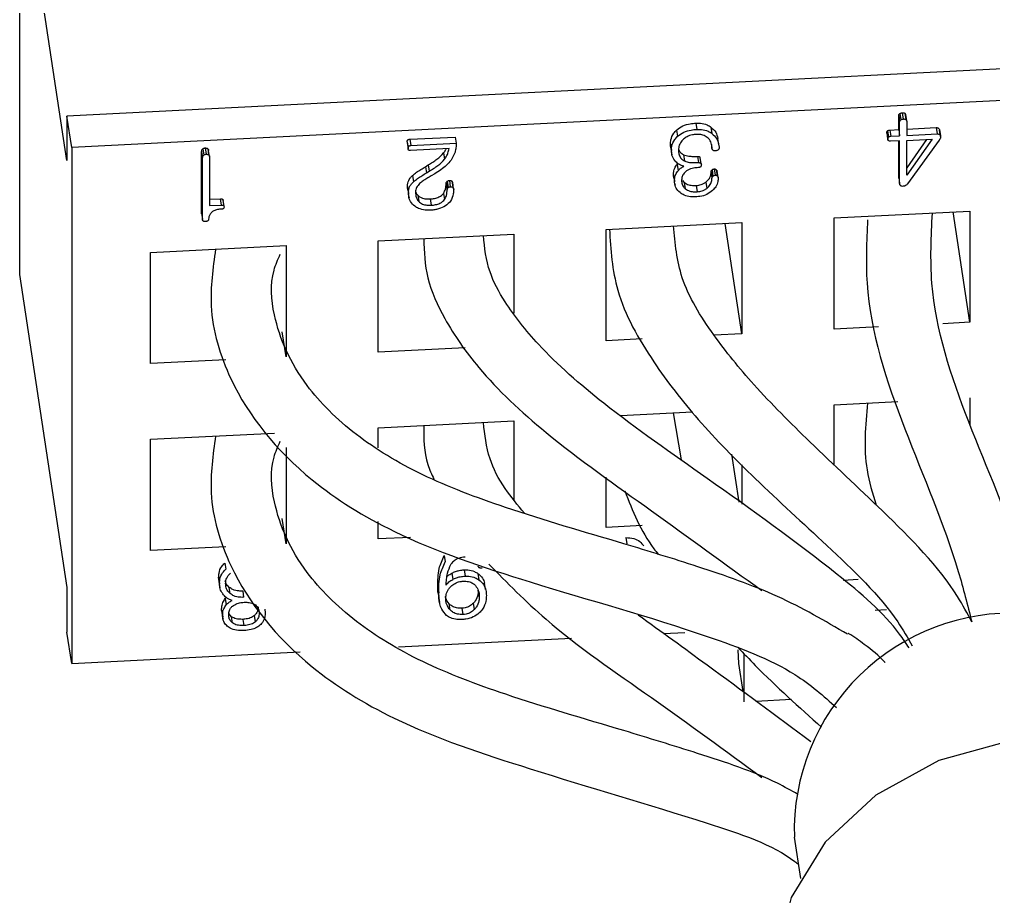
# Model space of a CAD drawing. Header units: millimetres. Extents: x 334 to 3694, y 0 to 2376.
# Drawn here: x 3324.41 to 3335.14, y 1136.44 to 1146.1 of the extents above; entities that cross this region are included whole.
import ezdxf

# ---------------------------------------------------------------- set-up
doc = ezdxf.new("R2010")
doc.units = ezdxf.units.MM
doc.header["$LTSCALE"] = 3
doc.layers.add('1_외형선', color=7, linetype='Continuous', lineweight=25)

msp = doc.modelspace()

# ---------------------------------------------------------------- linework, layer by layer
at = {"layer": '1_외형선'}
for p, q in [((3324.938, 1144.547), (3324.415, 1147.998)), ((3324.415, 1147.998), (3324.415, 1143.294)), ((3343.228, 1145.961), (3324.938, 1145.037)), ((3343.28, 1145.616), (3324.99, 1144.692)), ((3324.938, 1145.037), (3324.938, 1144.547)), ((3324.99, 1144.692), (3324.938, 1145.037)), ((3334.099, 1144.889), (3334.099, 1145.043)), ((3334.099, 1145.043), (3334.109, 1144.974)), ((3334.111, 1145.065), (3334.122, 1144.996)), ((3334.138, 1145.074), (3334.148, 1145.005)), ((3334.166, 1145.068), (3334.176, 1144.999)), ((3334.187, 1144.984), (3334.177, 1145.053)), ((3331.863, 1144.96), (3331.874, 1144.891)), ((3332.031, 1144.915), (3332.042, 1144.846)), ((3334.109, 1144.82), (3334.109, 1144.974)), ((3334.187, 1144.978), (3334.187, 1144.824)), ((3334.187, 1144.894), (3334.51, 1144.91)), ((3334.51, 1144.91), (3334.521, 1144.841)), ((3328.714, 1144.782), (3329.214, 1144.807)), ((3329.214, 1144.807), (3329.224, 1144.738)), ((3331.653, 1144.884), (3331.663, 1144.815)), ((3333.967, 1144.85), (3333.967, 1144.855)), ((3333.967, 1144.855), (3333.977, 1144.786)), ((3333.967, 1144.85), (3333.978, 1144.781)), ((3333.976, 1144.874), (3333.987, 1144.805)), ((3334.002, 1144.884), (3334.099, 1144.889)), ((3334.002, 1144.884), (3334.013, 1144.815)), ((3334.013, 1144.815), (3334.109, 1144.82)), ((3334.099, 1144.889), (3334.109, 1144.82)), ((3334.187, 1144.824), (3334.521, 1144.841)), ((3334.547, 1144.889), (3334.558, 1144.82)), ((3334.559, 1144.814), (3334.548, 1144.883)), ((3324.99, 1144.692), (3324.99, 1139.009)), ((3328.683, 1144.753), (3328.694, 1144.684)), ((3328.684, 1144.746), (3328.694, 1144.677)), ((3328.714, 1144.782), (3328.724, 1144.713)), ((3328.724, 1144.713), (3329.224, 1144.738)), ((3331.585, 1144.727), (3331.595, 1144.658)), ((3332.036, 1144.725), (3332.042, 1144.681)), ((3332.117, 1144.722), (3332.107, 1144.791)), ((3334.109, 1144.765), (3334.009, 1144.76)), ((3334.099, 1144.364), (3334.099, 1144.765)), ((3334.109, 1144.295), (3334.109, 1144.765)), ((3334.467, 1144.783), (3334.187, 1144.385)), ((3334.187, 1144.769), (3334.467, 1144.783)), ((3334.406, 1144.78), (3334.187, 1144.469)), ((3334.187, 1144.385), (3334.187, 1144.769)), ((3334.545, 1144.772), (3334.197, 1144.292)), ((3326.421, 1143.967), (3326.421, 1144.649)), ((3326.421, 1144.649), (3326.431, 1144.58)), ((3326.433, 1144.676), (3326.444, 1144.607)), ((3326.46, 1144.687), (3326.47, 1144.618)), ((3326.488, 1144.678), (3326.498, 1144.609)), ((3326.509, 1144.591), (3326.498, 1144.66)), ((3329.146, 1144.679), (3328.723, 1144.658)), ((3329.086, 1144.631), (3329.097, 1144.562)), ((3331.59, 1144.68), (3331.597, 1144.632)), ((3331.599, 1144.618), (3331.6, 1144.611)), ((3331.73, 1144.612), (3331.74, 1144.543)), ((3331.881, 1144.594), (3331.892, 1144.525)), ((3326.431, 1143.898), (3326.431, 1144.58)), ((3326.509, 1144.583), (3326.509, 1144.052)), ((3328.885, 1144.48), (3328.917, 1144.5)), ((3328.885, 1144.48), (3328.896, 1144.411)), ((3328.917, 1144.5), (3328.927, 1144.431)), ((3331.659, 1144.505), (3331.667, 1144.514)), ((3331.659, 1144.505), (3331.669, 1144.436)), ((3331.923, 1144.511), (3331.912, 1144.58)), ((3328.743, 1144.383), (3328.753, 1144.314)), ((3328.896, 1144.411), (3328.927, 1144.431)), ((3328.988, 1144.402), (3328.95, 1144.379)), ((3331.618, 1144.394), (3331.629, 1144.325)), ((3332.032, 1144.424), (3332.042, 1144.355)), ((3332.043, 1144.446), (3332.053, 1144.377)), ((3332.065, 1144.455), (3332.076, 1144.386)), ((3332.089, 1144.448), (3332.099, 1144.379)), ((3332.109, 1144.362), (3332.098, 1144.431)), ((3328.689, 1144.263), (3328.699, 1144.194)), ((3329.114, 1144.297), (3329.124, 1144.228)), ((3329.125, 1144.319), (3329.136, 1144.25)), ((3329.15, 1144.328), (3329.16, 1144.259)), ((3329.176, 1144.323), (3329.186, 1144.254)), ((3329.196, 1144.236), (3329.186, 1144.305)), ((3331.624, 1144.345), (3331.629, 1144.313)), ((3331.631, 1144.299), (3331.635, 1144.276)), ((3331.717, 1144.328), (3331.737, 1144.306)), ((3331.737, 1144.306), (3331.748, 1144.237)), ((3331.867, 1144.273), (3331.878, 1144.204)), ((3331.975, 1144.31), (3331.986, 1144.241)), ((3334.099, 1144.364), (3334.109, 1144.295)), ((3334.111, 1144.283), (3334.111, 1144.281)), ((3328.696, 1144.206), (3328.701, 1144.173)), ((3328.802, 1144.165), (3328.812, 1144.096)), ((3329.085, 1144.186), (3329.095, 1144.117)), ((3326.509, 1144.121), (3326.628, 1144.127)), ((3326.509, 1144.052), (3326.639, 1144.058)), ((3326.639, 1144.058), (3326.628, 1144.127)), ((3326.668, 1144.04), (3326.657, 1144.11)), ((3328.704, 1144.153), (3328.706, 1144.137)), ((3328.937, 1144.125), (3328.948, 1144.056)), ((3331.876, 1144.149), (3331.859, 1144.148)), ((3326.421, 1143.967), (3326.431, 1143.898)), ((3333.388, 1143.916), (3334.882, 1143.991)), ((3334.882, 1142.767), (3334.698, 1143.982)), ((3334.882, 1143.991), (3334.882, 1142.767)), ((3326.433, 1143.887), (3326.433, 1143.887)), ((3330.878, 1143.789), (3332.372, 1143.865)), ((3332.372, 1142.64), (3332.188, 1143.855)), ((3332.372, 1143.865), (3332.372, 1142.64)), ((3333.388, 1142.691), (3333.388, 1143.916)), ((3328.367, 1143.662), (3329.861, 1143.738)), ((3329.861, 1143.738), (3329.861, 1142.868)), ((3330.878, 1142.564), (3330.878, 1143.789)), ((3328.367, 1142.437), (3328.367, 1143.662)), ((3325.857, 1143.535), (3327.351, 1143.611)), ((3325.857, 1142.311), (3325.857, 1143.535)), ((3327.351, 1143.611), (3327.351, 1142.386)), ((3324.415, 1143.294), (3324.938, 1139.844)), ((3334.882, 1142.767), (3334.583, 1142.751)), ((3327.351, 1142.386), (3327.309, 1142.662)), ((3333.875, 1142.716), (3333.388, 1142.691)), ((3331.274, 1142.584), (3330.878, 1142.564)), ((3332.372, 1142.64), (3332.065, 1142.624)), ((3329.323, 1142.486), (3328.367, 1142.437)), ((3326.687, 1142.353), (3325.857, 1142.311)), ((3334.882, 1141.934), (3334.882, 1141.639)), ((3333.388, 1141.858), (3334.089, 1141.894)), ((3333.388, 1141.195), (3333.388, 1141.858)), ((3331.036, 1141.739), (3331.827, 1141.779)), ((3331.706, 1141.253), (3331.619, 1141.769)), ((3328.367, 1141.605), (3329.861, 1141.68)), ((3328.367, 1141.384), (3328.367, 1141.605)), ((3329.861, 1141.68), (3329.861, 1140.811)), ((3325.857, 1141.478), (3327.223, 1141.547)), ((3325.857, 1140.253), (3325.857, 1141.478)), ((3327.351, 1141.388), (3327.351, 1140.328)), ((3332.341, 1140.787), (3332.261, 1141.313)), ((3332.372, 1141.198), (3332.372, 1140.764)), ((3330.878, 1140.507), (3330.878, 1141.061)), ((3327.351, 1140.328), (3327.309, 1140.605)), ((3328.367, 1140.38), (3328.367, 1140.574)), ((3331.274, 1140.527), (3330.878, 1140.507)), ((3326.687, 1140.295), (3325.857, 1140.253)), ((3328.72, 1140.398), (3328.367, 1140.38)), ((3331.094, 1140.395), (3331.104, 1140.326)), ((3329.093, 1140.197), (3329.104, 1140.128)), ((3326.676, 1140.115), (3326.686, 1140.046)), ((3329.177, 1140.004), (3329.187, 1139.935)), ((3329.312, 1140.04), (3329.323, 1139.971)), ((3329.463, 1140), (3329.474, 1139.931)), ((3326.614, 1139.911), (3326.608, 1139.955)), ((3326.608, 1139.955), (3326.618, 1139.886)), ((3326.612, 1139.911), (3326.623, 1139.842)), ((3329.549, 1139.824), (3329.538, 1139.893)), ((3333.486, 1139.928), (3333.652, 1139.936)), ((3324.938, 1139.844), (3324.938, 1139.354)), ((3326.737, 1139.778), (3326.726, 1139.847)), ((3326.887, 1139.738), (3326.877, 1139.807)), ((3329.021, 1139.857), (3329.032, 1139.788)), ((3329.479, 1139.747), (3329.468, 1139.816)), ((3326.682, 1139.723), (3326.693, 1139.735)), ((3326.682, 1139.723), (3326.692, 1139.654)), ((3329.032, 1139.748), (3329.034, 1139.73)), ((3329.035, 1139.729), (3329.042, 1139.679)), ((3329.158, 1139.598), (3329.148, 1139.667)), ((3329.427, 1139.605), (3329.416, 1139.674)), ((3326.652, 1139.543), (3326.641, 1139.612)), ((3326.647, 1139.565), (3326.653, 1139.521)), ((3326.751, 1139.524), (3326.721, 1139.56)), ((3327.116, 1139.608), (3327.121, 1139.567)), ((3329.288, 1139.617), (3329.299, 1139.548)), ((3333.966, 1139.598), (3333.838, 1139.592)), ((3326.655, 1139.51), (3326.657, 1139.496)), ((3326.761, 1139.455), (3326.751, 1139.524)), ((3326.888, 1139.426), (3326.877, 1139.495)), ((3327.014, 1139.468), (3327.003, 1139.537)), ((3324.99, 1139.009), (3324.938, 1139.354)), ((3331.509, 1139.338), (3331.744, 1139.35)), ((3328.59, 1139.191), (3330.495, 1139.287)), ((3324.99, 1139.009), (3327.507, 1139.136)), ((3332.327, 1139.16), (3332.334, 1139.008)), ((3332.397, 1138.588), (3332.397, 1139.114)), ((3332.334, 1139.008), (3332.38, 1138.701)), ((3332.524, 1138.594), (3332.919, 1138.614)), ((3332.949, 1137.095), (3333.018, 1136.641))]:
    msp.add_line(p, q, dxfattribs=at)
at = {"layer": '1_외형선', "flags": 128}
msp.add_lwpolyline([(3338.698, 1136.202), (3338.548, 1136.715), (3338.173, 1137.288), (3337.618, 1137.747), (3336.922, 1138.059), (3336.139, 1138.199), (3335.325, 1138.158), (3334.541, 1137.939), (3333.846, 1137.557), (3333.29, 1137.041), (3332.916, 1136.43), (3332.75, 1135.769), (3332.765, 1135.302)], dxfattribs=at)
at = {"layer": '1_외형선'}
msp.add_arc((3335.344, 1137.167), 2.396, 86.9851, 181.7062, dxfattribs=at)
for points, knots in [([(3334.099, 1145.043), (3334.099, 1145.047), (3334.1, 1145.054), (3334.106, 1145.061), (3334.11, 1145.065), (3334.111, 1145.065)], [0, 0, 0, 0, 0.4305208, 0.8413329, 1, 1, 1, 1]), ([(3334.111, 1145.065), (3334.113, 1145.067), (3334.118, 1145.07), (3334.127, 1145.073), (3334.135, 1145.074), (3334.138, 1145.074)], [0, 0, 0, 0, 0.255008, 0.652882, 1, 1, 1, 1]), ([(3334.138, 1145.074), (3334.14, 1145.074), (3334.147, 1145.075), (3334.157, 1145.073), (3334.163, 1145.07), (3334.166, 1145.068)], [0, 0, 0, 0, 0.252379, 0.698151, 1, 1, 1, 1]), ([(3334.166, 1145.068), (3334.169, 1145.066), (3334.174, 1145.061), (3334.176, 1145.055), (3334.176, 1145.053)], [0, 0, 0, 0, 0.581773, 1, 1, 1, 1]), ([(3331.653, 1144.884), (3331.675, 1144.9), (3331.718, 1144.933), (3331.795, 1144.954), (3331.843, 1144.958), (3331.863, 1144.96)], [0, 0, 0, 0, 0.367263, 0.737033, 1, 1, 1, 1]), ([(3331.863, 1144.96), (3331.881, 1144.96), (3331.924, 1144.96), (3331.984, 1144.946), (3332.018, 1144.924), (3332.031, 1144.915)], [0, 0, 0, 0, 0.278988, 0.707366, 1, 1, 1, 1]), ([(3332.031, 1144.915), (3332.051, 1144.897), (3332.09, 1144.862), (3332.1, 1144.814), (3332.105, 1144.791)], [0, 0, 0, 0, 0.500657, 1, 1, 1, 1]), ([(3334.109, 1144.974), (3334.11, 1144.978), (3334.11, 1144.985), (3334.116, 1144.992), (3334.121, 1144.996), (3334.122, 1144.996)], [0, 0, 0, 0, 0.430521, 0.841333, 1, 1, 1, 1]), ([(3334.122, 1144.996), (3334.124, 1144.998), (3334.129, 1145.001), (3334.138, 1145.004), (3334.145, 1145.005), (3334.148, 1145.005)], [0, 0, 0, 0, 0.255008, 0.652882, 1, 1, 1, 1]), ([(3334.148, 1145.005), (3334.151, 1145.005), (3334.158, 1145.006), (3334.168, 1145.004), (3334.174, 1145.001), (3334.176, 1144.999)], [0, 0, 0, 0, 0.252379, 0.6981506, 1, 1, 1, 1]), ([(3334.176, 1144.999), (3334.179, 1144.997), (3334.185, 1144.992), (3334.187, 1144.984), (3334.187, 1144.979), (3334.187, 1144.978)], [0, 0, 0, 0, 0.44856, 0.863134, 1, 1, 1, 1]), ([(3334.51, 1144.91), (3334.515, 1144.91), (3334.524, 1144.91), (3334.535, 1144.906), (3334.543, 1144.899), (3334.546, 1144.892), (3334.547, 1144.889)], [0, 0, 0, 0, 0.30665, 0.51378, 0.721023, 1, 1, 1, 1]), ([(3331.585, 1144.727), (3331.586, 1144.743), (3331.588, 1144.784), (3331.611, 1144.84), (3331.641, 1144.872), (3331.653, 1144.884)], [0, 0, 0, 0, 0.292866, 0.740456, 1, 1, 1, 1]), ([(3331.595, 1144.658), (3331.596, 1144.674), (3331.598, 1144.715), (3331.621, 1144.771), (3331.652, 1144.803), (3331.663, 1144.815)], [0, 0, 0, 0, 0.292866, 0.740456, 1, 1, 1, 1]), ([(3331.663, 1144.815), (3331.685, 1144.831), (3331.729, 1144.864), (3331.805, 1144.885), (3331.854, 1144.889), (3331.874, 1144.891)], [0, 0, 0, 0, 0.367263, 0.737033, 1, 1, 1, 1]), ([(3331.864, 1144.835), (3331.852, 1144.834), (3331.818, 1144.831), (3331.769, 1144.815), (3331.742, 1144.794), (3331.729, 1144.784)], [0, 0, 0, 0, 0.256026, 0.673896, 1, 1, 1, 1]), ([(3332, 1144.794), (3331.986, 1144.805), (3331.959, 1144.826), (3331.909, 1144.836), (3331.878, 1144.835), (3331.864, 1144.835)], [0, 0, 0, 0, 0.393582, 0.735099, 1, 1, 1, 1]), ([(3331.874, 1144.891), (3331.891, 1144.891), (3331.934, 1144.891), (3331.994, 1144.877), (3332.028, 1144.855), (3332.042, 1144.846)], [0, 0, 0, 0, 0.278988, 0.707366, 1, 1, 1, 1]), ([(3332.042, 1144.846), (3332.061, 1144.828), (3332.102, 1144.79), (3332.117, 1144.732), (3332.12, 1144.698), (3332.12, 1144.693)], [0, 0, 0, 0, 0.415045, 0.898312, 1, 1, 1, 1]), ([(3333.967, 1144.855), (3333.967, 1144.856), (3333.967, 1144.861), (3333.97, 1144.868), (3333.974, 1144.872), (3333.976, 1144.874)], [0, 0, 0, 0, 0.249149, 0.609529, 1, 1, 1, 1]), ([(3333.976, 1144.874), (3333.979, 1144.876), (3333.984, 1144.881), (3333.993, 1144.884), (3334, 1144.884), (3334.002, 1144.884)], [0, 0, 0, 0, 0.375368, 0.73225, 1, 1, 1, 1]), ([(3333.977, 1144.786), (3333.977, 1144.787), (3333.978, 1144.792), (3333.98, 1144.799), (3333.985, 1144.803), (3333.987, 1144.805)], [0, 0, 0, 0, 0.249149, 0.609529, 1, 1, 1, 1]), ([(3333.987, 1144.805), (3333.989, 1144.807), (3333.994, 1144.812), (3334.004, 1144.815), (3334.01, 1144.815), (3334.013, 1144.815)], [0, 0, 0, 0, 0.3753679, 0.7322496, 1, 1, 1, 1]), ([(3334.521, 1144.841), (3334.526, 1144.841), (3334.535, 1144.841), (3334.546, 1144.837), (3334.554, 1144.83), (3334.556, 1144.823), (3334.558, 1144.82)], [0, 0, 0, 0, 0.30665, 0.51378, 0.721023, 1, 1, 1, 1]), ([(3334.558, 1144.82), (3334.559, 1144.812), (3334.56, 1144.798), (3334.552, 1144.782), (3334.546, 1144.774), (3334.545, 1144.772)], [0, 0, 0, 0, 0.445362, 0.865729, 1, 1, 1, 1]), ([(3328.683, 1144.753), (3328.683, 1144.757), (3328.684, 1144.763), (3328.689, 1144.772), (3328.695, 1144.778), (3328.704, 1144.781), (3328.71, 1144.782), (3328.714, 1144.782)], [0, 0, 0, 0, 0.286164, 0.459276, 0.633518, 0.785315, 1, 1, 1, 1]), ([(3328.694, 1144.684), (3328.694, 1144.688), (3328.694, 1144.694), (3328.699, 1144.703), (3328.705, 1144.709), (3328.714, 1144.712), (3328.721, 1144.713), (3328.724, 1144.713)], [0, 0, 0, 0, 0.286164, 0.459276, 0.633518, 0.785315, 1, 1, 1, 1]), ([(3329.224, 1144.738), (3329.224, 1144.722), (3329.223, 1144.689), (3329.211, 1144.625), (3329.185, 1144.581), (3329.168, 1144.552)], [0, 0, 0, 0, 0.256589, 0.513542, 1, 1, 1, 1]), ([(3331.591, 1144.68), (3331.59, 1144.685), (3331.585, 1144.699), (3331.585, 1144.715), (3331.585, 1144.727)], [0, 0, 0, 0, 0.272106, 1, 1, 1, 1]), ([(3331.729, 1144.784), (3331.716, 1144.771), (3331.689, 1144.743), (3331.675, 1144.698), (3331.674, 1144.67), (3331.674, 1144.661)], [0, 0, 0, 0, 0.373916, 0.776672, 1, 1, 1, 1]), ([(3332.042, 1144.681), (3332.041, 1144.696), (3332.039, 1144.73), (3332.023, 1144.769), (3332.005, 1144.789), (3332, 1144.794)], [0, 0, 0, 0, 0.373807, 0.844947, 1, 1, 1, 1]), ([(3332.12, 1144.693), (3332.121, 1144.69), (3332.121, 1144.684), (3332.119, 1144.675), (3332.114, 1144.669), (3332.111, 1144.666), (3332.11, 1144.665)], [0, 0, 0, 0, 0.2500643, 0.606436, 0.9295641, 1, 1, 1, 1]), ([(3333.985, 1144.767), (3333.984, 1144.768), (3333.981, 1144.772), (3333.978, 1144.778), (3333.977, 1144.783), (3333.977, 1144.786)], [0, 0, 0, 0, 0.254884, 0.658474, 1, 1, 1, 1]), ([(3334.009, 1144.76), (3334.005, 1144.76), (3333.997, 1144.76), (3333.989, 1144.764), (3333.986, 1144.767), (3333.985, 1144.767)], [0, 0, 0, 0, 0.466604, 0.918376, 1, 1, 1, 1]), ([(3326.421, 1144.649), (3326.421, 1144.653), (3326.422, 1144.66), (3326.426, 1144.669), (3326.431, 1144.673), (3326.433, 1144.676)], [0, 0, 0, 0, 0.434851, 0.708022, 1, 1, 1, 1]), ([(3326.431, 1144.58), (3326.432, 1144.584), (3326.432, 1144.591), (3326.437, 1144.6), (3326.441, 1144.604), (3326.444, 1144.607)], [0, 0, 0, 0, 0.4348511, 0.7080219, 1, 1, 1, 1]), ([(3326.433, 1144.676), (3326.437, 1144.678), (3326.442, 1144.683), (3326.452, 1144.686), (3326.457, 1144.686), (3326.46, 1144.687)], [0, 0, 0, 0, 0.47405, 0.729704, 1, 1, 1, 1]), ([(3326.444, 1144.607), (3326.447, 1144.609), (3326.453, 1144.614), (3326.462, 1144.617), (3326.468, 1144.617), (3326.47, 1144.618)], [0, 0, 0, 0, 0.4740497, 0.7297043, 1, 1, 1, 1]), ([(3326.46, 1144.687), (3326.462, 1144.686), (3326.47, 1144.686), (3326.48, 1144.684), (3326.486, 1144.68), (3326.488, 1144.678)], [0, 0, 0, 0, 0.25275, 0.736635, 1, 1, 1, 1]), ([(3326.47, 1144.618), (3326.473, 1144.617), (3326.48, 1144.617), (3326.49, 1144.615), (3326.496, 1144.611), (3326.498, 1144.609)], [0, 0, 0, 0, 0.25275, 0.736635, 1, 1, 1, 1]), ([(3326.488, 1144.678), (3326.489, 1144.677), (3326.494, 1144.672), (3326.498, 1144.665), (3326.498, 1144.66), (3326.498, 1144.66)], [0, 0, 0, 0, 0.340238, 0.877768, 1, 1, 1, 1]), ([(3326.498, 1144.609), (3326.5, 1144.608), (3326.505, 1144.603), (3326.509, 1144.594), (3326.509, 1144.587), (3326.509, 1144.583)], [0, 0, 0, 0, 0.252774, 0.652123, 1, 1, 1, 1]), ([(3328.723, 1144.658), (3328.719, 1144.658), (3328.712, 1144.658), (3328.704, 1144.661), (3328.698, 1144.666), (3328.694, 1144.673), (3328.694, 1144.68), (3328.694, 1144.684)], [0, 0, 0, 0, 0.238263, 0.398082, 0.529508, 0.728014, 1, 1, 1, 1]), ([(3328.917, 1144.5), (3328.933, 1144.51), (3328.966, 1144.53), (3329.027, 1144.57), (3329.063, 1144.607), (3329.086, 1144.631)], [0, 0, 0, 0, 0.2632703, 0.5266022, 1, 1, 1, 1]), ([(3329.086, 1144.631), (3329.095, 1144.642), (3329.106, 1144.657), (3329.113, 1144.673), (3329.114, 1144.678)], [0, 0, 0, 0, 0.720447, 1, 1, 1, 1]), ([(3329.097, 1144.562), (3329.105, 1144.573), (3329.12, 1144.595), (3329.137, 1144.634), (3329.143, 1144.663), (3329.146, 1144.679)], [0, 0, 0, 0, 0.299461, 0.598866, 1, 1, 1, 1]), ([(3331.643, 1144.535), (3331.629, 1144.553), (3331.608, 1144.581), (3331.597, 1144.624), (3331.596, 1144.646), (3331.595, 1144.658)], [0, 0, 0, 0, 0.493181, 0.743583, 1, 1, 1, 1]), ([(3331.674, 1144.661), (3331.674, 1144.648), (3331.676, 1144.619), (3331.692, 1144.578), (3331.719, 1144.554), (3331.736, 1144.545), (3331.74, 1144.543)], [0, 0, 0, 0, 0.27626, 0.630867, 0.922757, 1, 1, 1, 1]), ([(3331.678, 1144.665), (3331.681, 1144.659), (3331.688, 1144.64), (3331.709, 1144.623), (3331.726, 1144.614), (3331.73, 1144.612)], [0, 0, 0, 0, 0.2834191, 0.8500513, 1, 1, 1, 1]), ([(3331.73, 1144.612), (3331.748, 1144.606), (3331.781, 1144.595), (3331.833, 1144.593), (3331.865, 1144.594), (3331.881, 1144.594)], [0, 0, 0, 0, 0.385988, 0.690584, 1, 1, 1, 1]), ([(3331.881, 1144.594), (3331.886, 1144.594), (3331.894, 1144.594), (3331.903, 1144.591), (3331.909, 1144.586), (3331.911, 1144.582), (3331.912, 1144.58)], [0, 0, 0, 0, 0.361272, 0.579398, 0.798606, 1, 1, 1, 1]), ([(3332.056, 1144.659), (3332.052, 1144.662), (3332.047, 1144.666), (3332.043, 1144.674), (3332.043, 1144.679), (3332.042, 1144.681)], [0, 0, 0, 0, 0.477493, 0.733568, 1, 1, 1, 1]), ([(3332.084, 1144.655), (3332.081, 1144.655), (3332.075, 1144.654), (3332.065, 1144.655), (3332.059, 1144.658), (3332.056, 1144.659)], [0, 0, 0, 0, 0.252782, 0.701011, 1, 1, 1, 1]), ([(3332.11, 1144.665), (3332.107, 1144.663), (3332.1, 1144.658), (3332.091, 1144.656), (3332.085, 1144.655), (3332.084, 1144.655)], [0, 0, 0, 0, 0.445297, 0.864126, 1, 1, 1, 1]), ([(3328.743, 1144.383), (3328.758, 1144.395), (3328.787, 1144.419), (3328.836, 1144.45), (3328.869, 1144.47), (3328.885, 1144.48)], [0, 0, 0, 0, 0.334641, 0.666996, 1, 1, 1, 1]), ([(3328.927, 1144.431), (3328.944, 1144.441), (3328.977, 1144.461), (3329.037, 1144.501), (3329.074, 1144.538), (3329.097, 1144.562)], [0, 0, 0, 0, 0.26327, 0.526602, 1, 1, 1, 1]), ([(3329.168, 1144.552), (3329.152, 1144.533), (3329.12, 1144.495), (3329.058, 1144.445), (3329.011, 1144.417), (3328.988, 1144.402)], [0, 0, 0, 0, 0.326827, 0.660372, 1, 1, 1, 1]), ([(3331.618, 1144.394), (3331.619, 1144.408), (3331.62, 1144.431), (3331.633, 1144.469), (3331.649, 1144.492), (3331.659, 1144.505)], [0, 0, 0, 0, 0.343489, 0.602403, 1, 1, 1, 1]), ([(3331.731, 1144.485), (3331.722, 1144.487), (3331.697, 1144.494), (3331.667, 1144.512), (3331.65, 1144.529), (3331.643, 1144.535)], [0, 0, 0, 0, 0.252264, 0.71267, 1, 1, 1, 1]), ([(3331.669, 1144.436), (3331.673, 1144.441), (3331.682, 1144.451), (3331.701, 1144.468), (3331.719, 1144.478), (3331.731, 1144.485)], [0, 0, 0, 0, 0.251228, 0.502969, 1, 1, 1, 1]), ([(3331.74, 1144.543), (3331.758, 1144.537), (3331.791, 1144.526), (3331.844, 1144.524), (3331.876, 1144.525), (3331.892, 1144.525)], [0, 0, 0, 0, 0.385988, 0.690584, 1, 1, 1, 1]), ([(3331.892, 1144.525), (3331.897, 1144.525), (3331.904, 1144.525), (3331.914, 1144.522), (3331.92, 1144.517), (3331.924, 1144.509), (3331.925, 1144.502), (3331.925, 1144.499)], [0, 0, 0, 0, 0.260518, 0.4178108, 0.5758844, 0.7657485, 1, 1, 1, 1]), ([(3331.925, 1144.499), (3331.925, 1144.495), (3331.924, 1144.489), (3331.92, 1144.481), (3331.914, 1144.475), (3331.904, 1144.471), (3331.896, 1144.471), (3331.892, 1144.47)], [0, 0, 0, 0, 0.271639, 0.429137, 0.55805, 0.762822, 1, 1, 1, 1]), ([(3328.689, 1144.263), (3328.689, 1144.274), (3328.691, 1144.305), (3328.71, 1144.348), (3328.734, 1144.374), (3328.743, 1144.383)], [0, 0, 0, 0, 0.27008, 0.723815, 1, 1, 1, 1]), ([(3328.753, 1144.314), (3328.768, 1144.326), (3328.797, 1144.35), (3328.846, 1144.381), (3328.879, 1144.401), (3328.896, 1144.411)], [0, 0, 0, 0, 0.3346408, 0.6669963, 1, 1, 1, 1]), ([(3328.95, 1144.379), (3328.934, 1144.369), (3328.903, 1144.351), (3328.859, 1144.324), (3328.835, 1144.304), (3328.822, 1144.294)], [0, 0, 0, 0, 0.372734, 0.685246, 1, 1, 1, 1]), ([(3331.627, 1144.346), (3331.624, 1144.356), (3331.618, 1144.371), (3331.618, 1144.388), (3331.618, 1144.394)], [0, 0, 0, 0, 0.600227, 1, 1, 1, 1]), ([(3331.629, 1144.325), (3331.63, 1144.339), (3331.631, 1144.362), (3331.643, 1144.4), (3331.659, 1144.423), (3331.669, 1144.436)], [0, 0, 0, 0, 0.343489, 0.602403, 1, 1, 1, 1]), ([(3331.761, 1144.433), (3331.749, 1144.422), (3331.725, 1144.402), (3331.709, 1144.361), (3331.708, 1144.335), (3331.707, 1144.322)], [0, 0, 0, 0, 0.352687, 0.671119, 1, 1, 1, 1]), ([(3331.892, 1144.47), (3331.874, 1144.469), (3331.835, 1144.465), (3331.789, 1144.452), (3331.766, 1144.437), (3331.761, 1144.433)], [0, 0, 0, 0, 0.383018, 0.8582866, 1, 1, 1, 1]), ([(3331.975, 1144.31), (3331.989, 1144.323), (3332.017, 1144.349), (3332.031, 1144.391), (3332.032, 1144.416), (3332.032, 1144.424)], [0, 0, 0, 0, 0.400284, 0.791577, 1, 1, 1, 1]), ([(3332.032, 1144.424), (3332.032, 1144.426), (3332.032, 1144.431), (3332.036, 1144.439), (3332.04, 1144.444), (3332.043, 1144.446)], [0, 0, 0, 0, 0.247453, 0.622764, 1, 1, 1, 1]), ([(3332.042, 1144.355), (3332.042, 1144.357), (3332.043, 1144.362), (3332.046, 1144.37), (3332.051, 1144.375), (3332.053, 1144.377)], [0, 0, 0, 0, 0.247453, 0.622764, 1, 1, 1, 1]), ([(3332.043, 1144.446), (3332.046, 1144.448), (3332.051, 1144.452), (3332.059, 1144.454), (3332.064, 1144.455), (3332.065, 1144.455)], [0, 0, 0, 0, 0.436065, 0.856638, 1, 1, 1, 1]), ([(3332.053, 1144.377), (3332.056, 1144.379), (3332.062, 1144.383), (3332.07, 1144.385), (3332.075, 1144.386), (3332.076, 1144.386)], [0, 0, 0, 0, 0.436065, 0.856638, 1, 1, 1, 1]), ([(3332.065, 1144.455), (3332.067, 1144.455), (3332.073, 1144.455), (3332.081, 1144.453), (3332.086, 1144.45), (3332.089, 1144.448)], [0, 0, 0, 0, 0.255398, 0.6368, 1, 1, 1, 1]), ([(3332.076, 1144.386), (3332.078, 1144.386), (3332.083, 1144.386), (3332.092, 1144.384), (3332.097, 1144.381), (3332.099, 1144.379)], [0, 0, 0, 0, 0.255398, 0.6368, 1, 1, 1, 1]), ([(3332.089, 1144.448), (3332.091, 1144.445), (3332.096, 1144.44), (3332.098, 1144.434), (3332.098, 1144.432), (3332.098, 1144.431)], [0, 0, 0, 0, 0.591757, 0.964435, 1, 1, 1, 1]), ([(3332.099, 1144.379), (3332.102, 1144.376), (3332.106, 1144.371), (3332.109, 1144.363), (3332.109, 1144.358), (3332.109, 1144.356)], [0, 0, 0, 0, 0.438794, 0.715138, 1, 1, 1, 1]), ([(3328.698, 1144.206), (3328.696, 1144.214), (3328.689, 1144.232), (3328.689, 1144.251), (3328.689, 1144.263)], [0, 0, 0, 0, 0.40381, 1, 1, 1, 1]), ([(3328.699, 1144.194), (3328.7, 1144.205), (3328.702, 1144.236), (3328.72, 1144.279), (3328.744, 1144.305), (3328.753, 1144.314)], [0, 0, 0, 0, 0.27008, 0.723815, 1, 1, 1, 1]), ([(3328.822, 1144.294), (3328.81, 1144.28), (3328.791, 1144.259), (3328.779, 1144.225), (3328.778, 1144.208), (3328.777, 1144.199)], [0, 0, 0, 0, 0.485361, 0.7377, 1, 1, 1, 1]), ([(3329.085, 1144.186), (3329.093, 1144.202), (3329.107, 1144.227), (3329.113, 1144.265), (3329.113, 1144.287), (3329.114, 1144.297)], [0, 0, 0, 0, 0.4388591, 0.7175134, 1, 1, 1, 1]), ([(3329.114, 1144.297), (3329.114, 1144.299), (3329.114, 1144.304), (3329.118, 1144.312), (3329.123, 1144.317), (3329.125, 1144.319)], [0, 0, 0, 0, 0.253417, 0.599736, 1, 1, 1, 1]), ([(3329.125, 1144.319), (3329.127, 1144.32), (3329.132, 1144.323), (3329.14, 1144.327), (3329.147, 1144.328), (3329.15, 1144.328)], [0, 0, 0, 0, 0.25519, 0.645162, 1, 1, 1, 1]), ([(3329.15, 1144.328), (3329.155, 1144.328), (3329.161, 1144.328), (3329.17, 1144.326), (3329.174, 1144.324), (3329.176, 1144.323)], [0, 0, 0, 0, 0.494612, 0.741606, 1, 1, 1, 1]), ([(3329.176, 1144.323), (3329.179, 1144.319), (3329.184, 1144.314), (3329.185, 1144.307), (3329.186, 1144.305)], [0, 0, 0, 0, 0.67862, 1, 1, 1, 1]), ([(3331.69, 1144.194), (3331.674, 1144.21), (3331.642, 1144.242), (3331.63, 1144.291), (3331.629, 1144.319), (3331.629, 1144.325)], [0, 0, 0, 0, 0.4336552, 0.865555, 1, 1, 1, 1]), ([(3331.707, 1144.322), (3331.708, 1144.314), (3331.709, 1144.292), (3331.722, 1144.262), (3331.74, 1144.244), (3331.748, 1144.237)], [0, 0, 0, 0, 0.251778, 0.689967, 1, 1, 1, 1]), ([(3331.737, 1144.306), (3331.753, 1144.296), (3331.783, 1144.278), (3331.831, 1144.272), (3331.858, 1144.273), (3331.867, 1144.273)], [0, 0, 0, 0, 0.427224, 0.805279, 1, 1, 1, 1]), ([(3331.867, 1144.273), (3331.877, 1144.274), (3331.905, 1144.276), (3331.943, 1144.289), (3331.966, 1144.304), (3331.975, 1144.31)], [0, 0, 0, 0, 0.2517619, 0.7135067, 1, 1, 1, 1]), ([(3331.986, 1144.241), (3332, 1144.254), (3332.028, 1144.28), (3332.041, 1144.322), (3332.042, 1144.347), (3332.042, 1144.355)], [0, 0, 0, 0, 0.400284, 0.791577, 1, 1, 1, 1]), ([(3332.109, 1144.356), (3332.109, 1144.342), (3332.108, 1144.31), (3332.089, 1144.261), (3332.061, 1144.232), (3332.049, 1144.219)], [0, 0, 0, 0, 0.272192, 0.674689, 1, 1, 1, 1]), ([(3334.101, 1144.35), (3334.101, 1144.352), (3334.099, 1144.356), (3334.099, 1144.361), (3334.099, 1144.364)], [0, 0, 0, 0, 0.371363, 1, 1, 1, 1]), ([(3334.142, 1144.263), (3334.137, 1144.264), (3334.129, 1144.264), (3334.12, 1144.269), (3334.113, 1144.276), (3334.11, 1144.285), (3334.109, 1144.292), (3334.109, 1144.295)], [0, 0, 0, 0, 0.248302, 0.409645, 0.572334, 0.81864, 1, 1, 1, 1]), ([(3334.197, 1144.292), (3334.194, 1144.288), (3334.187, 1144.28), (3334.172, 1144.269), (3334.155, 1144.264), (3334.145, 1144.264), (3334.142, 1144.263)], [0, 0, 0, 0, 0.247702, 0.552663, 0.858453, 1, 1, 1, 1]), ([(3328.769, 1144.044), (3328.751, 1144.06), (3328.717, 1144.093), (3328.701, 1144.149), (3328.7, 1144.182), (3328.699, 1144.194)], [0, 0, 0, 0, 0.400055, 0.79534, 1, 1, 1, 1]), ([(3328.777, 1144.199), (3328.778, 1144.185), (3328.779, 1144.161), (3328.79, 1144.126), (3328.804, 1144.107), (3328.812, 1144.096)], [0, 0, 0, 0, 0.389137, 0.639334, 1, 1, 1, 1]), ([(3328.778, 1144.204), (3328.778, 1144.202), (3328.783, 1144.188), (3328.793, 1144.176), (3328.802, 1144.165)], [0, 0, 0, 0, 0.105684, 1, 1, 1, 1]), ([(3328.802, 1144.165), (3328.815, 1144.154), (3328.84, 1144.135), (3328.89, 1144.124), (3328.922, 1144.125), (3328.937, 1144.125)], [0, 0, 0, 0, 0.371683, 0.69228, 1, 1, 1, 1]), ([(3328.937, 1144.125), (3328.954, 1144.126), (3328.988, 1144.129), (3329.034, 1144.144), (3329.067, 1144.164), (3329.08, 1144.18), (3329.085, 1144.186)], [0, 0, 0, 0, 0.296559, 0.595205, 0.848051, 1, 1, 1, 1]), ([(3329.095, 1144.117), (3329.104, 1144.133), (3329.117, 1144.158), (3329.123, 1144.196), (3329.124, 1144.218), (3329.124, 1144.228)], [0, 0, 0, 0, 0.438859, 0.717513, 1, 1, 1, 1]), ([(3329.197, 1144.229), (3329.196, 1144.212), (3329.194, 1144.169), (3329.171, 1144.102), (3329.127, 1144.065), (3329.107, 1144.049)], [0, 0, 0, 0, 0.249715, 0.662068, 1, 1, 1, 1]), ([(3329.124, 1144.228), (3329.124, 1144.23), (3329.125, 1144.235), (3329.128, 1144.243), (3329.133, 1144.248), (3329.136, 1144.25)], [0, 0, 0, 0, 0.253417, 0.599736, 1, 1, 1, 1]), ([(3329.136, 1144.25), (3329.138, 1144.251), (3329.142, 1144.254), (3329.151, 1144.258), (3329.157, 1144.259), (3329.16, 1144.259)], [0, 0, 0, 0, 0.25519, 0.645162, 1, 1, 1, 1]), ([(3329.16, 1144.259), (3329.165, 1144.259), (3329.172, 1144.259), (3329.181, 1144.257), (3329.184, 1144.255), (3329.186, 1144.254)], [0, 0, 0, 0, 0.494612, 0.741606, 1, 1, 1, 1]), ([(3329.186, 1144.254), (3329.19, 1144.25), (3329.194, 1144.245), (3329.196, 1144.235), (3329.197, 1144.231), (3329.197, 1144.229)], [0, 0, 0, 0, 0.4973583, 0.7459475, 1, 1, 1, 1]), ([(3331.859, 1144.148), (3331.841, 1144.148), (3331.799, 1144.147), (3331.738, 1144.161), (3331.705, 1144.184), (3331.69, 1144.194)], [0, 0, 0, 0, 0.289103, 0.683787, 1, 1, 1, 1]), ([(3331.748, 1144.237), (3331.764, 1144.227), (3331.794, 1144.209), (3331.841, 1144.203), (3331.868, 1144.204), (3331.878, 1144.204)], [0, 0, 0, 0, 0.427224, 0.805279, 1, 1, 1, 1]), ([(3332.049, 1144.219), (3332.029, 1144.202), (3331.989, 1144.17), (3331.924, 1144.153), (3331.887, 1144.15), (3331.876, 1144.149)], [0, 0, 0, 0, 0.43036, 0.830253, 1, 1, 1, 1]), ([(3331.878, 1144.204), (3331.887, 1144.205), (3331.915, 1144.207), (3331.953, 1144.22), (3331.977, 1144.235), (3331.986, 1144.241)], [0, 0, 0, 0, 0.251762, 0.713507, 1, 1, 1, 1]), ([(3326.628, 1144.127), (3326.633, 1144.127), (3326.639, 1144.127), (3326.648, 1144.124), (3326.653, 1144.12), (3326.657, 1144.115), (3326.657, 1144.111), (3326.657, 1144.109)], [0, 0, 0, 0, 0.296976, 0.485372, 0.674448, 0.853206, 1, 1, 1, 1]), ([(3326.639, 1144.058), (3326.643, 1144.058), (3326.65, 1144.058), (3326.658, 1144.055), (3326.664, 1144.051), (3326.667, 1144.046), (3326.667, 1144.042), (3326.668, 1144.04)], [0, 0, 0, 0, 0.296976, 0.485372, 0.674448, 0.853206, 1, 1, 1, 1]), ([(3328.812, 1144.096), (3328.826, 1144.085), (3328.851, 1144.066), (3328.9, 1144.055), (3328.932, 1144.056), (3328.948, 1144.056)], [0, 0, 0, 0, 0.371683, 0.69228, 1, 1, 1, 1]), ([(3329.107, 1144.049), (3329.082, 1144.036), (3329.045, 1144.016), (3328.988, 1144.004), (3328.959, 1144.002), (3328.944, 1144.001)], [0, 0, 0, 0, 0.496067, 0.745478, 1, 1, 1, 1]), ([(3328.948, 1144.056), (3328.965, 1144.057), (3328.998, 1144.06), (3329.044, 1144.075), (3329.077, 1144.095), (3329.09, 1144.111), (3329.095, 1144.117)], [0, 0, 0, 0, 0.296559, 0.595205, 0.848051, 1, 1, 1, 1]), ([(3326.423, 1143.956), (3326.423, 1143.956), (3326.421, 1143.959), (3326.421, 1143.963), (3326.421, 1143.967)], [0, 0, 0, 0, 0.081628, 1, 1, 1, 1]), ([(3326.542, 1143.986), (3326.532, 1143.978), (3326.513, 1143.961), (3326.501, 1143.93), (3326.499, 1143.911), (3326.498, 1143.902)], [0, 0, 0, 0, 0.370453, 0.705962, 1, 1, 1, 1]), ([(3326.642, 1144.013), (3326.627, 1144.012), (3326.597, 1144.009), (3326.563, 1143.999), (3326.546, 1143.989), (3326.542, 1143.986)], [0, 0, 0, 0, 0.427196, 0.858458, 1, 1, 1, 1]), ([(3326.668, 1144.037), (3326.668, 1144.034), (3326.668, 1144.029), (3326.665, 1144.022), (3326.66, 1144.017), (3326.654, 1144.014), (3326.647, 1144.013), (3326.643, 1144.013), (3326.642, 1144.013)], [0, 0, 0, 0, 0.259596, 0.41891, 0.579315, 0.721144, 0.944831, 1, 1, 1, 1]), ([(3328.944, 1144.001), (3328.924, 1144.001), (3328.877, 1144), (3328.815, 1144.015), (3328.782, 1144.036), (3328.769, 1144.044)], [0, 0, 0, 0, 0.314585, 0.735503, 1, 1, 1, 1]), ([(3335.614, 1139.551), (3335.565, 1139.745), (3335.384, 1140.458), (3334.846, 1141.655), (3334.42, 1142.939), (3334.457, 1143.713), (3334.469, 1143.97)], [0, 0, 0, 0, 0.131548, 0.482275, 0.827618, 1, 1, 1, 1]), ([(3326.464, 1143.875), (3326.459, 1143.875), (3326.451, 1143.875), (3326.441, 1143.878), (3326.436, 1143.882), (3326.432, 1143.889), (3326.431, 1143.894), (3326.431, 1143.898)], [0, 0, 0, 0, 0.3061765, 0.4540419, 0.6023851, 0.7493446, 1, 1, 1, 1]), ([(3326.498, 1143.902), (3326.498, 1143.898), (3326.497, 1143.892), (3326.491, 1143.885), (3326.484, 1143.88), (3326.474, 1143.877), (3326.467, 1143.876), (3326.464, 1143.875)], [0, 0, 0, 0, 0.245844, 0.415373, 0.585361, 0.811857, 1, 1, 1, 1]), ([(3333.755, 1143.893), (3333.745, 1143.661), (3333.71, 1142.887), (3334.138, 1141.592), (3334.677, 1140.368), (3334.857, 1139.652), (3334.903, 1139.466)], [0, 0, 0, 0, 0.154698, 0.51669, 0.874513, 1, 1, 1, 1]), ([(3330.913, 1143.791), (3330.927, 1143.565), (3330.96, 1143.062), (3331.36, 1142.355), (3331.896, 1141.665), (3332.554, 1141), (3333.344, 1140.28), (3333.975, 1139.679), (3334.197, 1139.292), (3334.248, 1139.203)], [0, 0, 0, 0, 0.126486, 0.281963, 0.416133, 0.565093, 0.74193, 0.940858, 1, 1, 1, 1]), ([(3334.903, 1139.466), (3334.854, 1139.56), (3334.625, 1139.994), (3333.969, 1140.65), (3333.158, 1141.406), (3332.513, 1142.05), (3332.027, 1142.65), (3331.672, 1143.227), (3331.636, 1143.636), (3331.619, 1143.827)], [0, 0, 0, 0, 0.057911, 0.268548, 0.448035, 0.597054, 0.725777, 0.871762, 1, 1, 1, 1]), ([(3328.868, 1143.688), (3328.873, 1143.543), (3328.884, 1143.244), (3329.11, 1142.755), (3329.512, 1142.179), (3330.276, 1141.465), (3331.397, 1140.682), (3332.189, 1140.104), (3332.592, 1139.811)], [0, 0, 0, 0, 0.089685, 0.186501, 0.313705, 0.499145, 0.745054, 1, 1, 1, 1]), ([(3334.213, 1139.181), (3334.179, 1139.232), (3333.988, 1139.523), (3333.239, 1140.157), (3332.095, 1140.977), (3330.921, 1141.791), (3330.171, 1142.445), (3329.778, 1142.947), (3329.564, 1143.342), (3329.538, 1143.587), (3329.525, 1143.721)], [0, 0, 0, 0, 0.029786, 0.169513, 0.414543, 0.608816, 0.751722, 0.849072, 0.917666, 1, 1, 1, 1]), ([(3326.574, 1143.572), (3326.545, 1143.363), (3326.478, 1142.884), (3326.746, 1141.976), (3327.438, 1141.106), (3328.62, 1140.369), (3330.164, 1139.851), (3331.715, 1139.425), (3332.908, 1138.972), (3333.271, 1138.651), (3333.413, 1138.524)], [0, 0, 0, 0, 0.0849199, 0.1955548, 0.3677164, 0.4809335, 0.6343934, 0.8258919, 0.9316824, 1, 1, 1, 1]), ([(3333.536, 1139.33), (3333.287, 1139.476), (3332.79, 1139.766), (3331.922, 1140.069), (3330.908, 1140.379), (3329.857, 1140.681), (3328.83, 1141.068), (3328.075, 1141.528), (3327.481, 1142.129), (3327.211, 1142.739), (3327.167, 1143.245), (3327.261, 1143.457), (3327.287, 1143.515)], [0, 0, 0, 0, 0.096674, 0.192862, 0.278134, 0.414901, 0.51897, 0.621294, 0.730136, 0.876243, 0.966135, 1, 1, 1, 1]), ([(3333.755, 1141.877), (3333.732, 1141.63), (3333.697, 1141.253), (3333.811, 1140.882), (3333.85, 1140.754)], [0, 0, 0, 0, 0.6530262, 1, 1, 1, 1]), ([(3328.868, 1141.63), (3328.868, 1141.485), (3328.866, 1141.283), (3328.955, 1141.092), (3328.979, 1141.039)], [0, 0, 0, 0, 0.720986, 1, 1, 1, 1]), ([(3329.977, 1140.663), (3329.902, 1140.754), (3329.736, 1140.954), (3329.566, 1141.285), (3329.539, 1141.53), (3329.525, 1141.663)], [0, 0, 0, 0, 0.2716143, 0.6026504, 1, 1, 1, 1]), ([(3326.574, 1141.514), (3326.545, 1141.306), (3326.478, 1140.826), (3326.746, 1139.918), (3327.438, 1139.049), (3328.618, 1138.311), (3330.17, 1137.797), (3331.69, 1137.355), (3332.734, 1137.007), (3332.981, 1136.808), (3332.994, 1136.798)], [0, 0, 0, 0, 0.090579, 0.208587, 0.392221, 0.512983, 0.67667, 0.88093, 0.99377, 1, 1, 1, 1]), ([(3332.989, 1137.567), (3332.915, 1137.609), (3332.588, 1137.792), (3331.918, 1138.009), (3330.909, 1138.323), (3329.857, 1138.623), (3328.831, 1139.01), (3328.075, 1139.47), (3327.481, 1140.071), (3327.211, 1140.681), (3327.167, 1141.187), (3327.261, 1141.399), (3327.287, 1141.457)], [0, 0, 0, 0, 0.03045, 0.13369, 0.225213, 0.372007, 0.483705, 0.593531, 0.710352, 0.867171, 0.963652, 1, 1, 1, 1]), ([(3331.081, 1140.91), (3331.167, 1140.69), (3331.263, 1140.448), (3331.434, 1140.231), (3331.45, 1140.21)], [0, 0, 0, 0, 0.905768, 1, 1, 1, 1]), ([(3331.094, 1140.395), (3331.123, 1140.394), (3331.18, 1140.392), (3331.249, 1140.355), (3331.277, 1140.32), (3331.291, 1140.304)], [0, 0, 0, 0, 0.360146, 0.693772, 1, 1, 1, 1]), ([(3329.021, 1139.857), (3329.022, 1139.89), (3329.023, 1139.955), (3329.035, 1140.071), (3329.071, 1140.149), (3329.093, 1140.197)], [0, 0, 0, 0, 0.28532, 0.57082, 1, 1, 1, 1]), ([(3326.608, 1139.955), (3326.609, 1139.972), (3326.611, 1140.013), (3326.632, 1140.071), (3326.664, 1140.103), (3326.676, 1140.115)], [0, 0, 0, 0, 0.288859, 0.734697, 1, 1, 1, 1]), ([(3329.032, 1139.788), (3329.032, 1139.821), (3329.034, 1139.886), (3329.045, 1140.002), (3329.082, 1140.08), (3329.104, 1140.128)], [0, 0, 0, 0, 0.28532, 0.57082, 1, 1, 1, 1]), ([(3329.163, 1140.096), (3329.149, 1140.065), (3329.125, 1140.012), (3329.115, 1139.936), (3329.111, 1139.893), (3329.11, 1139.871)], [0, 0, 0, 0, 0.434473, 0.71648, 1, 1, 1, 1]), ([(3329.325, 1140.181), (3329.299, 1140.178), (3329.255, 1140.173), (3329.201, 1140.142), (3329.176, 1140.115), (3329.165, 1140.099), (3329.163, 1140.096)], [0, 0, 0, 0, 0.394552, 0.669199, 0.943149, 1, 1, 1, 1]), ([(3329.509, 1140.059), (3329.504, 1140.059), (3329.495, 1140.058), (3329.483, 1140.06), (3329.475, 1140.065), (3329.469, 1140.073), (3329.467, 1140.079), (3329.466, 1140.082)], [0, 0, 0, 0, 0.272583, 0.432377, 0.593576, 0.789794, 1, 1, 1, 1]), ([(3329.584, 1140.104), (3329.786, 1139.898), (3330.302, 1139.37), (3331.402, 1138.626), (3332.191, 1138.047), (3332.592, 1137.753)], [0, 0, 0, 0, 0.239912, 0.613098, 1, 1, 1, 1]), ([(3326.618, 1139.886), (3326.619, 1139.903), (3326.621, 1139.944), (3326.642, 1140.002), (3326.674, 1140.034), (3326.686, 1140.046)], [0, 0, 0, 0, 0.288859, 0.734697, 1, 1, 1, 1]), ([(3326.685, 1139.889), (3326.686, 1139.9), (3326.688, 1139.93), (3326.706, 1139.971), (3326.729, 1139.995), (3326.738, 1140.004)], [0, 0, 0, 0, 0.271518, 0.729604, 1, 1, 1, 1]), ([(3329.12, 1139.962), (3329.124, 1139.967), (3329.141, 1139.983), (3329.162, 1139.995), (3329.177, 1140.004)], [0, 0, 0, 0, 0.27855, 1, 1, 1, 1]), ([(3329.177, 1140.004), (3329.19, 1140.01), (3329.216, 1140.023), (3329.262, 1140.035), (3329.294, 1140.038), (3329.312, 1140.04)], [0, 0, 0, 0, 0.317522, 0.618709, 1, 1, 1, 1]), ([(3329.312, 1140.04), (3329.326, 1140.04), (3329.365, 1140.04), (3329.419, 1140.027), (3329.451, 1140.007), (3329.463, 1140)], [0, 0, 0, 0, 0.250961, 0.712146, 1, 1, 1, 1]), ([(3329.323, 1139.971), (3329.337, 1139.971), (3329.376, 1139.971), (3329.429, 1139.958), (3329.461, 1139.938), (3329.474, 1139.931)], [0, 0, 0, 0, 0.250961, 0.712146, 1, 1, 1, 1]), ([(3329.463, 1140), (3329.483, 1139.984), (3329.519, 1139.954), (3329.531, 1139.912), (3329.537, 1139.893)], [0, 0, 0, 0, 0.536924, 1, 1, 1, 1]), ([(3326.654, 1139.776), (3326.648, 1139.785), (3326.635, 1139.803), (3326.621, 1139.84), (3326.619, 1139.868), (3326.618, 1139.886)], [0, 0, 0, 0, 0.27468, 0.527541, 1, 1, 1, 1]), ([(3326.726, 1139.847), (3326.713, 1139.859), (3326.691, 1139.88), (3326.685, 1139.907), (3326.682, 1139.918)], [0, 0, 0, 0, 0.5953769, 1, 1, 1, 1]), ([(3326.737, 1139.778), (3326.724, 1139.79), (3326.698, 1139.817), (3326.686, 1139.858), (3326.686, 1139.883), (3326.685, 1139.889)], [0, 0, 0, 0, 0.398631, 0.842602, 1, 1, 1, 1]), ([(3329.11, 1139.871), (3329.115, 1139.877), (3329.125, 1139.89), (3329.15, 1139.912), (3329.172, 1139.926), (3329.187, 1139.935)], [0, 0, 0, 0, 0.250999, 0.502475, 1, 1, 1, 1]), ([(3329.166, 1139.857), (3329.181, 1139.869), (3329.209, 1139.893), (3329.258, 1139.911), (3329.289, 1139.913), (3329.301, 1139.915)], [0, 0, 0, 0, 0.394375, 0.760413, 1, 1, 1, 1]), ([(3329.187, 1139.935), (3329.2, 1139.941), (3329.226, 1139.954), (3329.272, 1139.966), (3329.305, 1139.969), (3329.323, 1139.971)], [0, 0, 0, 0, 0.317522, 0.618709, 1, 1, 1, 1]), ([(3329.301, 1139.915), (3329.321, 1139.914), (3329.359, 1139.914), (3329.407, 1139.896), (3329.427, 1139.877), (3329.437, 1139.868)], [0, 0, 0, 0, 0.384748, 0.711481, 1, 1, 1, 1]), ([(3329.437, 1139.868), (3329.449, 1139.85), (3329.468, 1139.823), (3329.477, 1139.781), (3329.478, 1139.758), (3329.479, 1139.747)], [0, 0, 0, 0, 0.477135, 0.735995, 1, 1, 1, 1]), ([(3329.474, 1139.931), (3329.493, 1139.915), (3329.53, 1139.882), (3329.553, 1139.819), (3329.556, 1139.777), (3329.557, 1139.758)], [0, 0, 0, 0, 0.3524401, 0.6990275, 1, 1, 1, 1]), ([(3326.757, 1139.702), (3326.744, 1139.707), (3326.721, 1139.716), (3326.684, 1139.739), (3326.666, 1139.762), (3326.654, 1139.776)], [0, 0, 0, 0, 0.29341, 0.541548, 1, 1, 1, 1]), ([(3326.877, 1139.807), (3326.861, 1139.806), (3326.823, 1139.806), (3326.768, 1139.818), (3326.739, 1139.838), (3326.726, 1139.847)], [0, 0, 0, 0, 0.284952, 0.695169, 1, 1, 1, 1]), ([(3326.887, 1139.738), (3326.871, 1139.737), (3326.833, 1139.737), (3326.779, 1139.749), (3326.749, 1139.769), (3326.737, 1139.778)], [0, 0, 0, 0, 0.284952, 0.695169, 1, 1, 1, 1]), ([(3329.037, 1139.749), (3329.032, 1139.765), (3329.021, 1139.801), (3329.021, 1139.838), (3329.021, 1139.857)], [0, 0, 0, 0, 0.4657812, 1, 1, 1, 1]), ([(3329.119, 1139.538), (3329.1, 1139.56), (3329.05, 1139.615), (3329.034, 1139.707), (3329.032, 1139.769), (3329.032, 1139.788)], [0, 0, 0, 0, 0.305537, 0.7809607, 1, 1, 1, 1]), ([(3329.11, 1139.727), (3329.111, 1139.741), (3329.113, 1139.774), (3329.132, 1139.82), (3329.157, 1139.847), (3329.166, 1139.857)], [0, 0, 0, 0, 0.285711, 0.734064, 1, 1, 1, 1]), ([(3329.468, 1139.816), (3329.467, 1139.8), (3329.465, 1139.759), (3329.446, 1139.71), (3329.423, 1139.682), (3329.416, 1139.674)], [0, 0, 0, 0, 0.3319353, 0.819019, 1, 1, 1, 1]), ([(3329.557, 1139.758), (3329.556, 1139.737), (3329.553, 1139.686), (3329.528, 1139.617), (3329.491, 1139.579), (3329.479, 1139.565)], [0, 0, 0, 0, 0.302128, 0.759469, 1, 1, 1, 1]), ([(3326.641, 1139.612), (3326.642, 1139.625), (3326.643, 1139.648), (3326.656, 1139.687), (3326.672, 1139.709), (3326.682, 1139.723)], [0, 0, 0, 0, 0.343489, 0.602403, 1, 1, 1, 1]), ([(3326.652, 1139.543), (3326.653, 1139.556), (3326.654, 1139.579), (3326.666, 1139.618), (3326.682, 1139.64), (3326.692, 1139.654)], [0, 0, 0, 0, 0.343489, 0.602403, 1, 1, 1, 1]), ([(3326.692, 1139.654), (3326.696, 1139.659), (3326.705, 1139.668), (3326.726, 1139.686), (3326.744, 1139.696), (3326.757, 1139.702)], [0, 0, 0, 0, 0.251283, 0.502994, 1, 1, 1, 1]), ([(3326.761, 1139.64), (3326.778, 1139.651), (3326.809, 1139.672), (3326.855, 1139.68), (3326.88, 1139.682), (3326.888, 1139.683)], [0, 0, 0, 0, 0.443556, 0.838423, 1, 1, 1, 1]), ([(3326.888, 1139.683), (3326.902, 1139.683), (3326.936, 1139.683), (3326.982, 1139.674), (3327.005, 1139.659), (3327.014, 1139.653)], [0, 0, 0, 0, 0.31795, 0.751345, 1, 1, 1, 1]), ([(3327.014, 1139.653), (3327.025, 1139.641), (3327.047, 1139.619), (3327.053, 1139.585), (3327.054, 1139.568), (3327.054, 1139.563)], [0, 0, 0, 0, 0.470602, 0.869608, 1, 1, 1, 1]), ([(3329.148, 1139.667), (3329.133, 1139.686), (3329.113, 1139.71), (3329.107, 1139.74), (3329.106, 1139.746)], [0, 0, 0, 0, 0.774287, 1, 1, 1, 1]), ([(3329.158, 1139.598), (3329.144, 1139.617), (3329.122, 1139.646), (3329.111, 1139.692), (3329.11, 1139.716), (3329.11, 1139.727)], [0, 0, 0, 0, 0.49229, 0.74349, 1, 1, 1, 1]), ([(3329.288, 1139.617), (3329.268, 1139.617), (3329.23, 1139.618), (3329.18, 1139.637), (3329.158, 1139.657), (3329.148, 1139.667)], [0, 0, 0, 0, 0.371768, 0.707029, 1, 1, 1, 1]), ([(3329.416, 1139.674), (3329.402, 1139.662), (3329.376, 1139.638), (3329.329, 1139.621), (3329.3, 1139.618), (3329.288, 1139.617)], [0, 0, 0, 0, 0.410774, 0.756083, 1, 1, 1, 1]), ([(3329.479, 1139.747), (3329.478, 1139.731), (3329.476, 1139.69), (3329.457, 1139.641), (3329.433, 1139.613), (3329.427, 1139.605)], [0, 0, 0, 0, 0.3319353, 0.819019, 1, 1, 1, 1]), ([(3326.649, 1139.565), (3326.647, 1139.571), (3326.641, 1139.586), (3326.641, 1139.602), (3326.641, 1139.612)], [0, 0, 0, 0, 0.385463, 1, 1, 1, 1]), ([(3326.703, 1139.42), (3326.691, 1139.433), (3326.665, 1139.46), (3326.653, 1139.505), (3326.652, 1139.533), (3326.652, 1139.543)], [0, 0, 0, 0, 0.366386, 0.784605, 1, 1, 1, 1]), ([(3326.719, 1139.546), (3326.72, 1139.562), (3326.722, 1139.586), (3326.738, 1139.618), (3326.753, 1139.633), (3326.761, 1139.64)], [0, 0, 0, 0, 0.4459307, 0.7142393, 1, 1, 1, 1]), ([(3326.761, 1139.455), (3326.749, 1139.467), (3326.727, 1139.489), (3326.72, 1139.523), (3326.719, 1139.542), (3326.719, 1139.546)], [0, 0, 0, 0, 0.462242, 0.855402, 1, 1, 1, 1]), ([(3327.044, 1139.632), (3327.042, 1139.616), (3327.04, 1139.591), (3327.024, 1139.559), (3327.011, 1139.544), (3327.003, 1139.537)], [0, 0, 0, 0, 0.475625, 0.730875, 1, 1, 1, 1]), ([(3327.054, 1139.563), (3327.053, 1139.547), (3327.051, 1139.522), (3327.035, 1139.49), (3327.021, 1139.475), (3327.014, 1139.468)], [0, 0, 0, 0, 0.475625, 0.730875, 1, 1, 1, 1]), ([(3327.121, 1139.567), (3327.12, 1139.551), (3327.118, 1139.514), (3327.101, 1139.47), (3327.079, 1139.446), (3327.073, 1139.439)], [0, 0, 0, 0, 0.358453, 0.814728, 1, 1, 1, 1]), ([(3329.299, 1139.548), (3329.279, 1139.548), (3329.24, 1139.549), (3329.191, 1139.568), (3329.169, 1139.588), (3329.158, 1139.598)], [0, 0, 0, 0, 0.371768, 0.707029, 1, 1, 1, 1]), ([(3329.479, 1139.565), (3329.457, 1139.549), (3329.415, 1139.517), (3329.344, 1139.497), (3329.301, 1139.494), (3329.284, 1139.492)], [0, 0, 0, 0, 0.388556, 0.774546, 1, 1, 1, 1]), ([(3329.427, 1139.605), (3329.413, 1139.593), (3329.387, 1139.569), (3329.34, 1139.552), (3329.311, 1139.549), (3329.299, 1139.548)], [0, 0, 0, 0, 0.410774, 0.756083, 1, 1, 1, 1]), ([(3326.877, 1139.495), (3326.862, 1139.495), (3326.827, 1139.495), (3326.782, 1139.504), (3326.759, 1139.519), (3326.751, 1139.524)], [0, 0, 0, 0, 0.332339, 0.775008, 1, 1, 1, 1]), ([(3326.888, 1139.426), (3326.873, 1139.426), (3326.837, 1139.426), (3326.793, 1139.435), (3326.769, 1139.45), (3326.761, 1139.455)], [0, 0, 0, 0, 0.332339, 0.775008, 1, 1, 1, 1]), ([(3327.003, 1139.537), (3326.989, 1139.527), (3326.957, 1139.506), (3326.911, 1139.498), (3326.884, 1139.496), (3326.877, 1139.495)], [0, 0, 0, 0, 0.4033811, 0.8584195, 1, 1, 1, 1]), ([(3327.073, 1139.439), (3327.059, 1139.426), (3327.028, 1139.401), (3326.961, 1139.378), (3326.913, 1139.374), (3326.886, 1139.371)], [0, 0, 0, 0, 0.293065, 0.614959, 1, 1, 1, 1]), ([(3327.014, 1139.468), (3326.999, 1139.458), (3326.968, 1139.437), (3326.921, 1139.429), (3326.894, 1139.427), (3326.888, 1139.426)], [0, 0, 0, 0, 0.4033811, 0.8584195, 1, 1, 1, 1]), ([(3329.284, 1139.492), (3329.267, 1139.492), (3329.226, 1139.492), (3329.167, 1139.506), (3329.134, 1139.528), (3329.119, 1139.538)], [0, 0, 0, 0, 0.279719, 0.676844, 1, 1, 1, 1]), ([(3333.13, 1138.147), (3332.75, 1138.429), (3332.119, 1138.897), (3331.484, 1139.357), (3331.23, 1139.541)], [0, 0, 0, 0, 0.601308, 1, 1, 1, 1]), ([(3326.886, 1139.371), (3326.867, 1139.371), (3326.819, 1139.37), (3326.752, 1139.384), (3326.717, 1139.409), (3326.703, 1139.42)], [0, 0, 0, 0, 0.296025, 0.704782, 1, 1, 1, 1]), ([(3333.948, 1139.019), (3333.947, 1139.02), (3333.885, 1139.095), (3333.745, 1139.199), (3333.607, 1139.304), (3333.544, 1139.338), (3333.541, 1139.339)], [0, 0, 0, 0, 0.006535, 0.587309, 0.98388, 1, 1, 1, 1]), ([(3332.326, 1139.188), (3332.39, 1139.121), (3332.683, 1138.814), (3333.001, 1138.528), (3333.249, 1138.306)], [0, 0, 0, 0, 0.218641, 1, 1, 1, 1])]:
    msp.add_open_spline(points, degree=3, knots=knots, dxfattribs=at)

doc.saveas('drawing.dxf')
